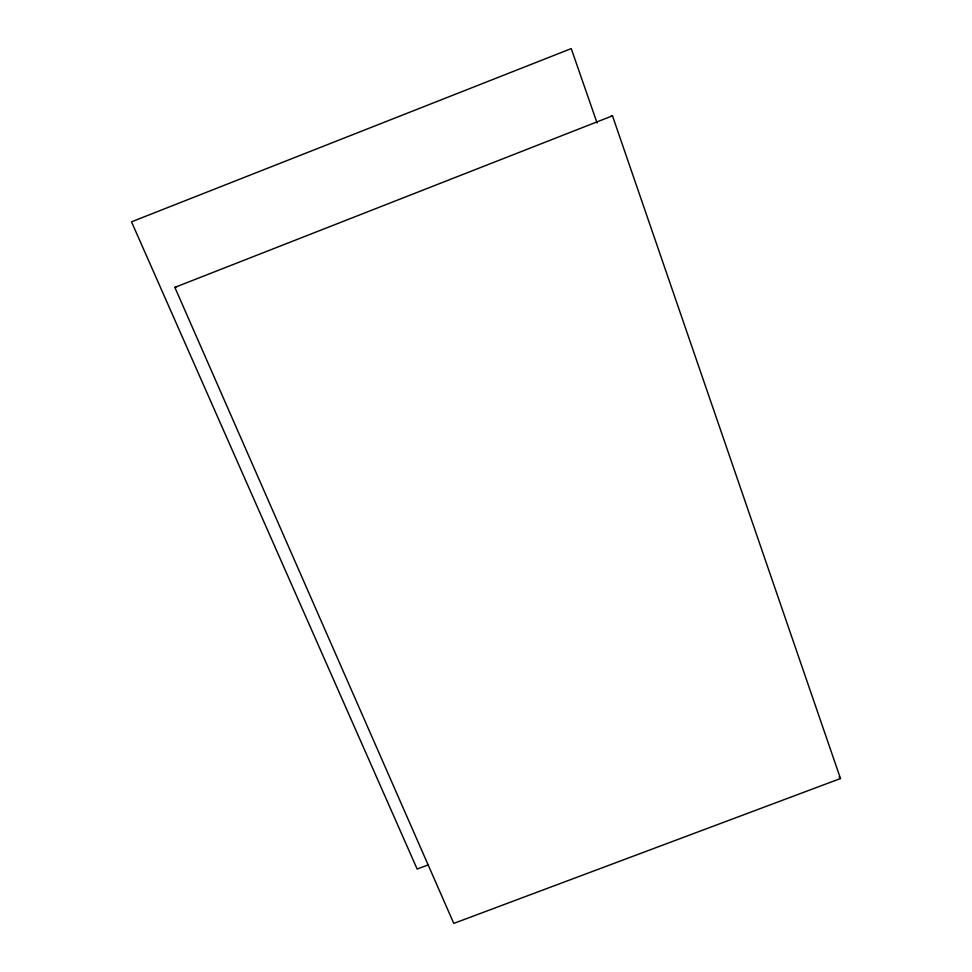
<?xml version="1.0" encoding="UTF-8"?>
<svg xmlns="http://www.w3.org/2000/svg" width="972" height="972" viewBox="0 0 972 972"><rect width="100%" height="100%" fill="white"/><g stroke="black" fill="none" stroke-linecap="round" stroke-linejoin="round"><path stroke-width="1.46" d="M611.096 116.276L612.482 115.826L840.488 778.536L453.79 923.4L174.851 287.372L176.625 286.594M174.851 287.372L612.482 115.826M428.482 864.776L417.146 869.041L131.512 221.823L571.244 48.6L597.1 123.055M839.152 776.616L840.488 778.536"/></g></svg>
